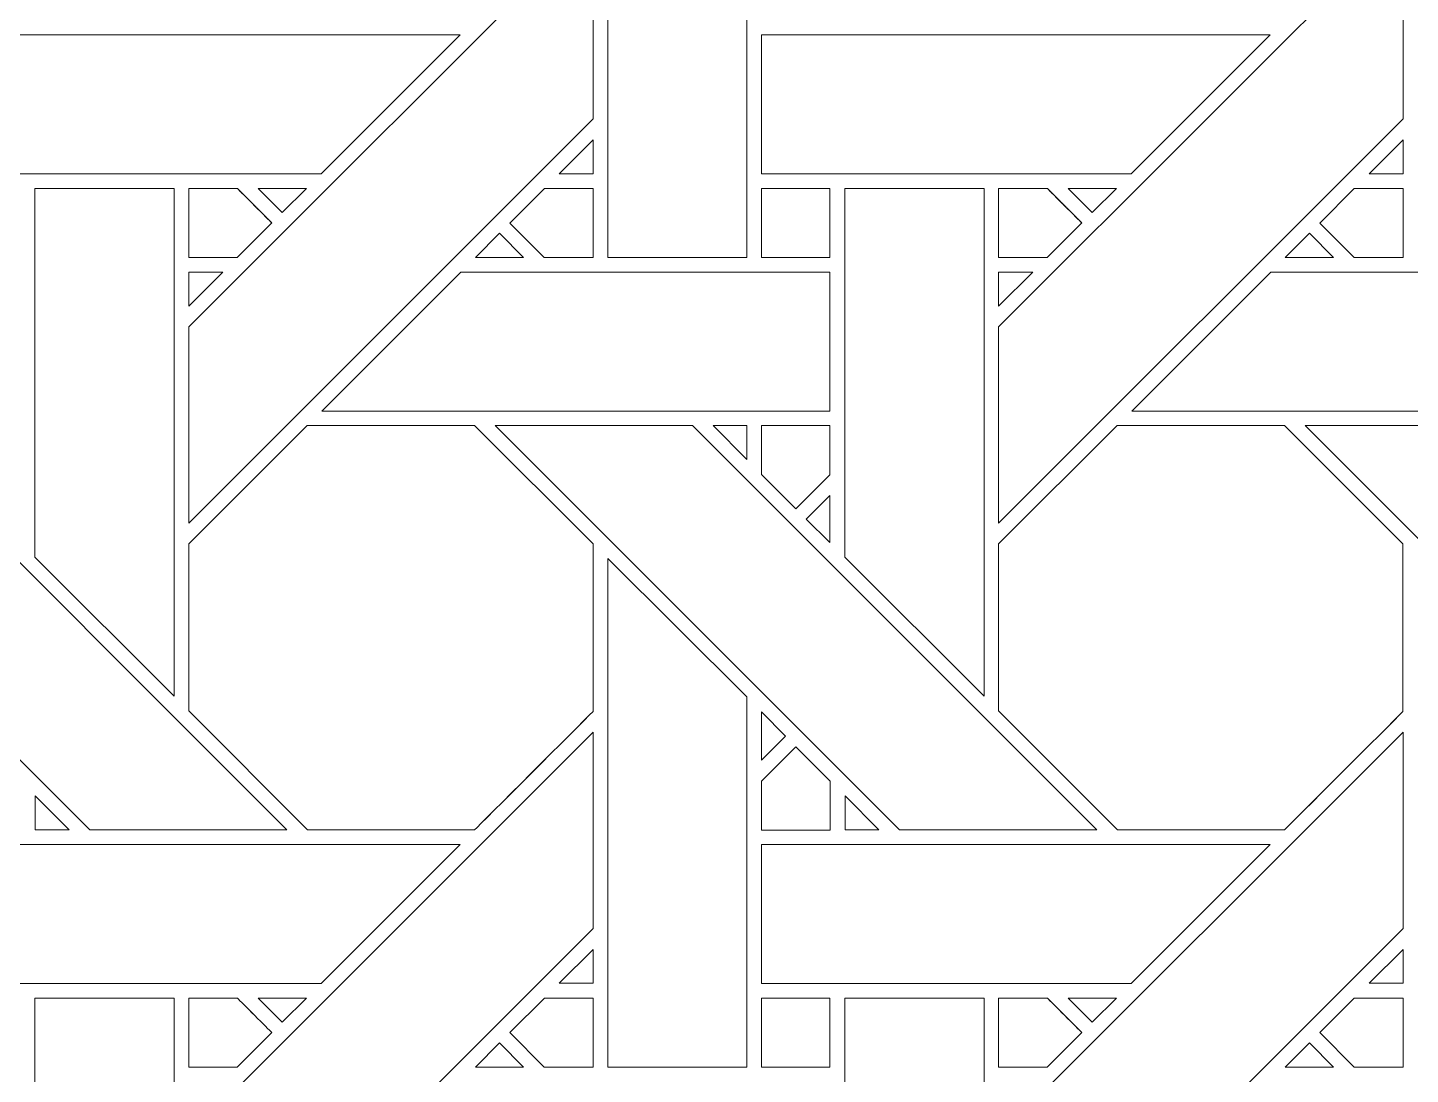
# Model space of a CAD drawing. Header units: inches. Extents: x 4.9 to 19.9, y 1.6 to 16.6.
# Drawn here: x 8.637 to 10.256, y 4.302 to 5.529 of the extents above; entities that cross this region are included whole.
import ezdxf

# ---------------------------------------------------------------- set-up
doc = ezdxf.new("R2010")
doc.units = ezdxf.units.IN
doc.header["$MEASUREMENT"] = 0
doc.layers.add('Design', color=7, linetype='Continuous', lineweight=0)

msp = doc.modelspace()

# ---------------------------------------------------------------- linework, layer by layer
at = {"layer": 'Design'}
for points, knots in [([(12.3829, 16.5948), (8.2407, 16.5948), (4.8829, 13.2369), (4.8829, 9.0948), (4.8829, 4.9526), (8.2407, 1.5948), (12.3829, 1.5948), (16.525, 1.5948), (19.8829, 4.9526), (19.8829, 9.0948), (19.8829, 13.2369), (16.525, 16.5948), (12.3829, 16.5948)], [0, 0, 0, 0, 1, 1, 1, 2, 2, 2, 3, 3, 3, 4, 4, 4, 4]), ([(12.3829, 15.6543), (8.7601, 15.6543), (5.8233, 12.7175), (5.8233, 9.0948), (5.8233, 5.472), (8.7601, 2.5353), (12.3829, 2.5353), (16.0056, 2.5353), (18.9424, 5.472), (18.9424, 9.0948), (18.9424, 12.7175), (16.0056, 15.6543), (12.3829, 15.6543)], [0, 0, 0, 0, 1, 1, 1, 2, 2, 2, 3, 3, 3, 4, 4, 4, 4]), ([(9.4791, 5.6932), (9.4791, 5.6932), (9.4791, 5.2595), (9.4791, 5.2595), (9.4791, 5.2595), (9.3163, 5.2595), (9.3163, 5.2595), (9.3163, 5.2595), (9.3163, 5.8553), (9.3163, 5.8553), (9.3163, 5.8553), (9.4791, 5.6932), (9.4791, 5.6932)], [0, 0, 0, 0, 1, 1, 1, 2, 2, 2, 3, 3, 3, 4, 4, 4, 4]), ([(8.8255, 5.1782), (8.8255, 5.1782), (9.2992, 5.6518), (9.2992, 5.6518), (9.2992, 5.6518), (9.2992, 5.4217), (9.2992, 5.4217), (9.2992, 5.4217), (8.8255, 4.9481), (8.8255, 4.9481), (8.8255, 4.9481), (8.8255, 5.1782), (8.8255, 5.1782)], [0, 0, 0, 0, 1, 1, 1, 2, 2, 2, 3, 3, 3, 4, 4, 4, 4]), ([(9.7742, 5.1782), (9.7742, 5.1782), (10.2479, 5.6518), (10.2479, 5.6518), (10.2479, 5.6518), (10.2479, 5.4217), (10.2479, 5.4217), (10.2479, 5.4217), (9.7742, 4.9481), (9.7742, 4.9481), (9.7742, 4.9481), (9.7742, 5.1782), (9.7742, 5.1782)], [0, 0, 0, 0, 1, 1, 1, 2, 2, 2, 3, 3, 3, 4, 4, 4, 4]), ([(8.5476, 5.3576), (8.5476, 5.3576), (8.5476, 5.5202), (8.5476, 5.5202), (8.5476, 5.5202), (9.1433, 5.5202), (9.1433, 5.5202), (9.1433, 5.5202), (8.9806, 5.3576), (8.9806, 5.3576), (8.9806, 5.3576), (8.5476, 5.3576), (8.5476, 5.3576)], [0, 0, 0, 0, 1, 1, 1, 2, 2, 2, 3, 3, 3, 4, 4, 4, 4]), ([(9.4964, 5.3576), (9.4964, 5.3576), (9.4964, 5.5202), (9.4964, 5.5202), (9.4964, 5.5202), (10.0921, 5.5202), (10.0921, 5.5202), (10.0921, 5.5202), (9.9293, 5.3576), (9.9293, 5.3576), (9.9293, 5.3576), (9.4964, 5.3576), (9.4964, 5.3576)], [0, 0, 0, 0, 1, 1, 1, 2, 2, 2, 3, 3, 3, 4, 4, 4, 4]), ([(9.2594, 5.3576), (9.2594, 5.3576), (9.2992, 5.3973), (9.2992, 5.3973), (9.2992, 5.3973), (9.2992, 5.3576), (9.2992, 5.3576), (9.2992, 5.3576), (9.2594, 5.3576), (9.2594, 5.3576)], [0, 0, 0, 0, 1, 1, 1, 2, 2, 2, 3, 3, 3, 3]), ([(10.2081, 5.3576), (10.2081, 5.3576), (10.2479, 5.3973), (10.2479, 5.3973), (10.2479, 5.3973), (10.2479, 5.3576), (10.2479, 5.3576), (10.2479, 5.3576), (10.2081, 5.3576), (10.2081, 5.3576)], [0, 0, 0, 0, 1, 1, 1, 2, 2, 2, 3, 3, 3, 3]), ([(8.8083, 5.3403), (8.8083, 5.3403), (8.8083, 4.7452), (8.8083, 4.7452), (8.8083, 4.7452), (8.6454, 4.9081), (8.6454, 4.9081), (8.6454, 4.9081), (8.6454, 5.3403), (8.6454, 5.3403), (8.6454, 5.3403), (8.8083, 5.3403), (8.8083, 5.3403)], [0, 0, 0, 0, 1, 1, 1, 2, 2, 2, 3, 3, 3, 4, 4, 4, 4]), ([(8.8825, 5.3403), (8.8877, 5.3351), (8.9184, 5.3043), (8.9228, 5.2999), (8.9228, 5.2999), (8.8824, 5.2595), (8.8824, 5.2595), (8.8824, 5.2595), (8.8255, 5.2595), (8.8255, 5.2595), (8.8255, 5.2595), (8.8255, 5.3403), (8.8255, 5.3403), (8.8255, 5.3403), (8.8825, 5.3403), (8.8825, 5.3403)], [0, 0, 0, 0, 1, 1, 1, 2, 2, 2, 3, 3, 3, 4, 4, 4, 5, 5, 5, 5]), ([(8.9228, 5.2999), (8.9228, 5.2999), (8.8824, 5.2595), (8.8824, 5.2595), (8.8824, 5.2595), (8.8255, 5.2595), (8.8255, 5.2595), (8.8255, 5.2595), (8.8255, 5.3403), (8.8255, 5.3403), (8.8255, 5.3403), (8.8825, 5.3403), (8.8825, 5.3403), (8.8879, 5.3349), (8.9187, 5.3041), (8.9228, 5.2999)], [0, 0, 0, 0, 1, 1, 1, 2, 2, 2, 3, 3, 3, 4, 4, 4, 5, 5, 5, 5]), ([(8.9069, 5.3403), (8.9069, 5.3403), (8.9634, 5.3403), (8.9634, 5.3403), (8.9634, 5.3403), (8.9351, 5.3121), (8.9351, 5.3121), (8.9351, 5.3121), (8.9069, 5.3403), (8.9069, 5.3403)], [0, 0, 0, 0, 1, 1, 1, 2, 2, 2, 3, 3, 3, 3]), ([(9.242, 5.2595), (9.242, 5.2595), (9.2017, 5.2998), (9.2017, 5.2998), (9.2017, 5.2998), (9.2421, 5.3403), (9.2421, 5.3403), (9.2421, 5.3403), (9.2991, 5.3403), (9.2991, 5.3403), (9.2991, 5.3403), (9.2991, 5.2595), (9.2991, 5.2595), (9.2991, 5.2595), (9.242, 5.2595), (9.242, 5.2595)], [0, 0, 0, 0, 1, 1, 1, 2, 2, 2, 3, 3, 3, 4, 4, 4, 5, 5, 5, 5]), ([(9.2017, 5.2998), (9.2017, 5.2998), (9.2421, 5.3403), (9.2421, 5.3403), (9.2421, 5.3403), (9.2991, 5.3403), (9.2991, 5.3403), (9.2991, 5.3403), (9.2991, 5.2595), (9.2991, 5.2595), (9.2991, 5.2595), (9.242, 5.2595), (9.242, 5.2595), (9.242, 5.2595), (9.2017, 5.2998), (9.2017, 5.2998)], [0, 0, 0, 0, 1, 1, 1, 2, 2, 2, 3, 3, 3, 4, 4, 4, 5, 5, 5, 5]), ([(9.4963, 5.3403), (9.4963, 5.3403), (9.5766, 5.3403), (9.5766, 5.3403), (9.5766, 5.3403), (9.5766, 5.2595), (9.5766, 5.2595), (9.5766, 5.2595), (9.4963, 5.2595), (9.4963, 5.2595), (9.4963, 5.2595), (9.4963, 5.3403), (9.4963, 5.3403)], [0, 0, 0, 0, 1, 1, 1, 2, 2, 2, 3, 3, 3, 4, 4, 4, 4]), ([(9.4963, 5.3403), (9.4963, 5.3403), (9.5766, 5.3403), (9.5766, 5.3403), (9.5766, 5.3403), (9.5766, 5.2595), (9.5766, 5.2595), (9.5766, 5.2595), (9.4963, 5.2595), (9.4963, 5.2595), (9.4963, 5.2595), (9.4963, 5.3403), (9.4963, 5.3403)], [0, 0, 0, 0, 1, 1, 1, 2, 2, 2, 3, 3, 3, 4, 4, 4, 4]), ([(9.7571, 5.3403), (9.7571, 5.3403), (9.7571, 4.7452), (9.7571, 4.7452), (9.7571, 4.7452), (9.5942, 4.9081), (9.5942, 4.9081), (9.5942, 4.9081), (9.5942, 5.3403), (9.5942, 5.3403), (9.5942, 5.3403), (9.7571, 5.3403), (9.7571, 5.3403)], [0, 0, 0, 0, 1, 1, 1, 2, 2, 2, 3, 3, 3, 4, 4, 4, 4]), ([(9.8313, 5.3403), (9.8364, 5.3351), (9.8672, 5.3043), (9.8716, 5.2999), (9.8716, 5.2999), (9.8312, 5.2595), (9.8312, 5.2595), (9.8312, 5.2595), (9.7742, 5.2595), (9.7742, 5.2595), (9.7742, 5.2595), (9.7742, 5.3403), (9.7742, 5.3403), (9.7742, 5.3403), (9.8313, 5.3403), (9.8313, 5.3403)], [0, 0, 0, 0, 1, 1, 1, 2, 2, 2, 3, 3, 3, 4, 4, 4, 5, 5, 5, 5]), ([(9.7742, 5.3403), (9.7742, 5.3403), (9.8313, 5.3403), (9.8313, 5.3403), (9.8366, 5.3349), (9.8674, 5.3041), (9.8716, 5.2999), (9.8716, 5.2999), (9.8312, 5.2595), (9.8312, 5.2595), (9.8312, 5.2595), (9.7742, 5.2595), (9.7742, 5.2595), (9.7742, 5.2595), (9.7742, 5.3403), (9.7742, 5.3403)], [0, 0, 0, 0, 1, 1, 1, 2, 2, 2, 3, 3, 3, 4, 4, 4, 5, 5, 5, 5]), ([(9.9121, 5.3403), (9.9121, 5.3403), (9.8838, 5.3121), (9.8838, 5.3121), (9.8838, 5.3121), (9.8556, 5.3403), (9.8556, 5.3403), (9.8556, 5.3403), (9.9121, 5.3403), (9.9121, 5.3403)], [0, 0, 0, 0, 1, 1, 1, 2, 2, 2, 3, 3, 3, 3]), ([(10.2479, 5.3403), (10.2479, 5.3403), (10.2479, 5.2595), (10.2479, 5.2595), (10.2479, 5.2595), (10.1907, 5.2595), (10.1907, 5.2595), (10.1907, 5.2595), (10.1504, 5.2998), (10.1504, 5.2998), (10.1504, 5.2998), (10.1908, 5.3403), (10.1908, 5.3403), (10.1908, 5.3403), (10.2479, 5.3403), (10.2479, 5.3403)], [0, 0, 0, 0, 1, 1, 1, 2, 2, 2, 3, 3, 3, 4, 4, 4, 5, 5, 5, 5]), ([(10.1504, 5.2998), (10.1504, 5.2998), (10.1908, 5.3403), (10.1908, 5.3403), (10.1908, 5.3403), (10.2479, 5.3403), (10.2479, 5.3403), (10.2479, 5.3403), (10.2479, 5.2595), (10.2479, 5.2595), (10.2479, 5.2595), (10.1907, 5.2595), (10.1907, 5.2595), (10.1907, 5.2595), (10.1504, 5.2998), (10.1504, 5.2998)], [0, 0, 0, 0, 1, 1, 1, 2, 2, 2, 3, 3, 3, 4, 4, 4, 5, 5, 5, 5]), ([(9.2178, 5.2595), (9.2178, 5.2595), (9.1613, 5.2595), (9.1613, 5.2595), (9.1613, 5.2595), (9.1896, 5.2878), (9.1896, 5.2878), (9.1896, 5.2878), (9.2178, 5.2595), (9.2178, 5.2595)], [0, 0, 0, 0, 1, 1, 1, 2, 2, 2, 3, 3, 3, 3]), ([(10.1666, 5.2595), (10.1666, 5.2595), (10.11, 5.2595), (10.11, 5.2595), (10.11, 5.2595), (10.1383, 5.2878), (10.1383, 5.2878), (10.1383, 5.2878), (10.1666, 5.2595), (10.1666, 5.2595)], [0, 0, 0, 0, 1, 1, 1, 2, 2, 2, 3, 3, 3, 3]), ([(8.8653, 5.2424), (8.8653, 5.2424), (8.8255, 5.2025), (8.8255, 5.2025), (8.8255, 5.2025), (8.8255, 5.2424), (8.8255, 5.2424), (8.8255, 5.2424), (8.8653, 5.2424), (8.8653, 5.2424)], [0, 0, 0, 0, 1, 1, 1, 2, 2, 2, 3, 3, 3, 3]), ([(9.1442, 5.2424), (9.1442, 5.2424), (9.5766, 5.2424), (9.5766, 5.2424), (9.5766, 5.2424), (9.5766, 5.0795), (9.5766, 5.0795), (9.5766, 5.0795), (8.9813, 5.0795), (8.9813, 5.0795), (8.9813, 5.0795), (9.1442, 5.2424), (9.1442, 5.2424)], [0, 0, 0, 0, 1, 1, 1, 2, 2, 2, 3, 3, 3, 4, 4, 4, 4]), ([(9.8141, 5.2424), (9.8141, 5.2424), (9.7742, 5.2025), (9.7742, 5.2025), (9.7742, 5.2025), (9.7742, 5.2424), (9.7742, 5.2424), (9.7742, 5.2424), (9.8141, 5.2424), (9.8141, 5.2424)], [0, 0, 0, 0, 1, 1, 1, 2, 2, 2, 3, 3, 3, 3]), ([(9.9301, 5.0795), (9.9301, 5.0795), (10.0929, 5.2424), (10.0929, 5.2424), (10.0929, 5.2424), (10.5253, 5.2424), (10.5253, 5.2424), (10.5253, 5.2424), (10.5253, 5.0795), (10.5253, 5.0795), (10.5253, 5.0795), (9.9301, 5.0795), (9.9301, 5.0795)], [0, 0, 0, 0, 1, 1, 1, 2, 2, 2, 3, 3, 3, 4, 4, 4, 4]), ([(8.2359, 5.0624), (8.2359, 5.0624), (8.4669, 5.0624), (8.4669, 5.0624), (8.4669, 5.0624), (8.9405, 4.5888), (8.9405, 4.5888), (8.9405, 4.5888), (8.7095, 4.5888), (8.7095, 4.5888), (8.7095, 4.5888), (8.2359, 5.0624), (8.2359, 5.0624)], [0, 0, 0, 0, 1, 1, 1, 2, 2, 2, 3, 3, 3, 4, 4, 4, 4]), ([(8.9642, 5.0624), (8.9642, 5.0624), (9.1604, 5.0624), (9.1604, 5.0624), (9.1604, 5.0624), (9.2991, 4.9237), (9.2991, 4.9237), (9.2991, 4.9237), (9.2991, 4.7274), (9.2991, 4.7274), (9.2813, 4.7095), (9.1694, 4.5978), (9.1604, 4.5888), (9.1604, 4.5888), (8.9647, 4.5888), (8.9647, 4.5888), (8.9647, 4.5888), (8.8255, 4.728), (8.8255, 4.728), (8.8255, 4.728), (8.8255, 4.9237), (8.8255, 4.9237), (8.8255, 4.9237), (8.9642, 5.0624), (8.9642, 5.0624)], [0, 0, 0, 0, 1, 1, 1, 2, 2, 2, 3, 3, 3, 4, 4, 4, 5, 5, 5, 6, 6, 6, 7, 7, 7, 8, 8, 8, 8]), ([(8.8255, 4.9237), (8.8255, 4.9237), (8.9642, 5.0624), (8.9642, 5.0624), (8.9642, 5.0624), (9.1604, 5.0624), (9.1604, 5.0624), (9.1604, 5.0624), (9.2991, 4.9237), (9.2991, 4.9237), (9.2991, 4.9237), (9.2991, 4.7274), (9.2991, 4.7274), (9.2812, 4.7094), (9.1693, 4.5977), (9.1604, 4.5888), (9.1604, 4.5888), (8.9647, 4.5888), (8.9647, 4.5888), (8.9647, 4.5888), (8.8255, 4.728), (8.8255, 4.728), (8.8255, 4.728), (8.8255, 4.9237), (8.8255, 4.9237)], [0, 0, 0, 0, 1, 1, 1, 2, 2, 2, 3, 3, 3, 4, 4, 4, 5, 5, 5, 6, 6, 6, 7, 7, 7, 8, 8, 8, 8]), ([(9.1846, 5.0624), (9.1846, 5.0624), (9.4156, 5.0624), (9.4156, 5.0624), (9.4156, 5.0624), (9.8892, 4.5888), (9.8892, 4.5888), (9.8892, 4.5888), (9.6582, 4.5888), (9.6582, 4.5888), (9.6582, 4.5888), (9.1846, 5.0624), (9.1846, 5.0624)], [0, 0, 0, 0, 1, 1, 1, 2, 2, 2, 3, 3, 3, 4, 4, 4, 4]), ([(9.4791, 5.0624), (9.4791, 5.0624), (9.4791, 5.0226), (9.4791, 5.0226), (9.4791, 5.0226), (9.4397, 5.0624), (9.4397, 5.0624), (9.4397, 5.0624), (9.4791, 5.0624), (9.4791, 5.0624)], [0, 0, 0, 0, 1, 1, 1, 2, 2, 2, 3, 3, 3, 3]), ([(9.5766, 5.0624), (9.5766, 5.0624), (9.5766, 5.0048), (9.5766, 5.0048), (9.5766, 5.0048), (9.5366, 4.9648), (9.5366, 4.9648), (9.5366, 4.9648), (9.4963, 5.0052), (9.4963, 5.0052), (9.4963, 5.0052), (9.4963, 5.0624), (9.4963, 5.0624), (9.4963, 5.0624), (9.5766, 5.0624), (9.5766, 5.0624)], [0, 0, 0, 0, 1, 1, 1, 2, 2, 2, 3, 3, 3, 4, 4, 4, 5, 5, 5, 5]), ([(9.5366, 4.9648), (9.5366, 4.9648), (9.4963, 5.0052), (9.4963, 5.0052), (9.4963, 5.0052), (9.4963, 5.0624), (9.4963, 5.0624), (9.4963, 5.0624), (9.5766, 5.0624), (9.5766, 5.0624), (9.5766, 5.0624), (9.5766, 5.0048), (9.5766, 5.0048), (9.5766, 5.0048), (9.5366, 4.9648), (9.5366, 4.9648)], [0, 0, 0, 0, 1, 1, 1, 2, 2, 2, 3, 3, 3, 4, 4, 4, 5, 5, 5, 5]), ([(9.9129, 5.0624), (9.9129, 5.0624), (10.1091, 5.0624), (10.1091, 5.0624), (10.1091, 5.0624), (10.2478, 4.9237), (10.2478, 4.9237), (10.2478, 4.9237), (10.2478, 4.7274), (10.2478, 4.7274), (10.23, 4.7095), (10.1181, 4.5978), (10.1091, 4.5888), (10.1091, 4.5888), (9.9134, 4.5888), (9.9134, 4.5888), (9.9134, 4.5888), (9.7742, 4.728), (9.7742, 4.728), (9.7742, 4.728), (9.7742, 4.9237), (9.7742, 4.9237), (9.7742, 4.9237), (9.9129, 5.0624), (9.9129, 5.0624)], [0, 0, 0, 0, 1, 1, 1, 2, 2, 2, 3, 3, 3, 4, 4, 4, 5, 5, 5, 6, 6, 6, 7, 7, 7, 8, 8, 8, 8]), ([(9.7742, 4.728), (9.7742, 4.728), (9.7742, 4.9237), (9.7742, 4.9237), (9.7742, 4.9237), (9.9129, 5.0624), (9.9129, 5.0624), (9.9129, 5.0624), (10.1091, 5.0624), (10.1091, 5.0624), (10.1091, 5.0624), (10.2478, 4.9237), (10.2478, 4.9237), (10.2478, 4.9237), (10.2478, 4.7274), (10.2478, 4.7274), (10.2299, 4.7094), (10.118, 4.5977), (10.1091, 4.5888), (10.1091, 4.5888), (9.9134, 4.5888), (9.9134, 4.5888), (9.9134, 4.5888), (9.7742, 4.728), (9.7742, 4.728)], [0, 0, 0, 0, 1, 1, 1, 2, 2, 2, 3, 3, 3, 4, 4, 4, 5, 5, 5, 6, 6, 6, 7, 7, 7, 8, 8, 8, 8]), ([(10.1334, 5.0624), (10.1334, 5.0624), (10.3643, 5.0624), (10.3643, 5.0624), (10.3643, 5.0624), (10.838, 4.5888), (10.838, 4.5888), (10.838, 4.5888), (10.6069, 4.5888), (10.6069, 4.5888), (10.6069, 4.5888), (10.1334, 5.0624), (10.1334, 5.0624)], [0, 0, 0, 0, 1, 1, 1, 2, 2, 2, 3, 3, 3, 4, 4, 4, 4]), ([(9.5766, 4.9806), (9.5766, 4.9806), (9.5766, 4.9254), (9.5766, 4.9254), (9.5766, 4.9254), (9.5488, 4.9528), (9.5488, 4.9528), (9.5488, 4.9528), (9.5766, 4.9806), (9.5766, 4.9806)], [0, 0, 0, 0, 1, 1, 1, 2, 2, 2, 3, 3, 3, 3]), ([(9.4791, 4.7444), (9.4791, 4.7444), (9.4791, 4.3108), (9.4791, 4.3108), (9.4791, 4.3108), (9.3163, 4.3108), (9.3163, 4.3108), (9.3163, 4.3108), (9.3163, 4.9066), (9.3163, 4.9066), (9.3163, 4.9066), (9.4791, 4.7444), (9.4791, 4.7444)], [0, 0, 0, 0, 1, 1, 1, 2, 2, 2, 3, 3, 3, 4, 4, 4, 4]), ([(9.4964, 4.6702), (9.4964, 4.6702), (9.4964, 4.727), (9.4964, 4.727), (9.4964, 4.727), (9.5246, 4.6984), (9.5246, 4.6984), (9.5246, 4.6984), (9.4964, 4.6702), (9.4964, 4.6702)], [0, 0, 0, 0, 1, 1, 1, 2, 2, 2, 3, 3, 3, 3]), ([(8.8255, 4.2294), (8.8255, 4.2294), (9.2992, 4.703), (9.2992, 4.703), (9.2992, 4.703), (9.2992, 4.473), (9.2992, 4.473), (9.2992, 4.473), (8.8255, 3.9994), (8.8255, 3.9994), (8.8255, 3.9994), (8.8255, 4.2294), (8.8255, 4.2294)], [0, 0, 0, 0, 1, 1, 1, 2, 2, 2, 3, 3, 3, 4, 4, 4, 4]), ([(9.7742, 4.2294), (9.7742, 4.2294), (10.2479, 4.703), (10.2479, 4.703), (10.2479, 4.703), (10.2479, 4.473), (10.2479, 4.473), (10.2479, 4.473), (9.7742, 3.9994), (9.7742, 3.9994), (9.7742, 3.9994), (9.7742, 4.2294), (9.7742, 4.2294)], [0, 0, 0, 0, 1, 1, 1, 2, 2, 2, 3, 3, 3, 4, 4, 4, 4]), ([(9.4963, 4.5885), (9.4963, 4.5885), (9.4963, 4.6458), (9.4963, 4.6458), (9.4963, 4.6458), (9.5367, 4.6861), (9.5367, 4.6861), (9.5367, 4.6861), (9.577, 4.6458), (9.577, 4.6458), (9.577, 4.6458), (9.577, 4.5885), (9.577, 4.5885), (9.577, 4.5885), (9.4963, 4.5885), (9.4963, 4.5885)], [0, 0, 0, 0, 1, 1, 1, 2, 2, 2, 3, 3, 3, 4, 4, 4, 5, 5, 5, 5]), ([(9.5367, 4.6861), (9.5367, 4.6861), (9.577, 4.6458), (9.577, 4.6458), (9.577, 4.6458), (9.577, 4.5885), (9.577, 4.5885), (9.577, 4.5885), (9.4963, 4.5885), (9.4963, 4.5885), (9.4963, 4.5885), (9.4963, 4.6458), (9.4963, 4.6458), (9.4963, 4.6458), (9.5367, 4.6861), (9.5367, 4.6861)], [0, 0, 0, 0, 1, 1, 1, 2, 2, 2, 3, 3, 3, 4, 4, 4, 5, 5, 5, 5]), ([(8.6853, 4.5888), (8.6853, 4.5888), (8.6455, 4.5888), (8.6455, 4.5888), (8.6455, 4.5888), (8.6455, 4.6286), (8.6455, 4.6286), (8.6455, 4.6286), (8.6853, 4.5888), (8.6853, 4.5888)], [0, 0, 0, 0, 1, 1, 1, 2, 2, 2, 3, 3, 3, 3]), ([(9.634, 4.5888), (9.634, 4.5888), (9.5943, 4.5888), (9.5943, 4.5888), (9.5943, 4.5888), (9.5943, 4.6286), (9.5943, 4.6286), (9.5943, 4.6286), (9.634, 4.5888), (9.634, 4.5888)], [0, 0, 0, 0, 1, 1, 1, 2, 2, 2, 3, 3, 3, 3]), ([(8.5476, 4.4088), (8.5476, 4.4088), (8.5476, 4.5715), (8.5476, 4.5715), (8.5476, 4.5715), (9.1433, 4.5715), (9.1433, 4.5715), (9.1433, 4.5715), (8.9806, 4.4088), (8.9806, 4.4088), (8.9806, 4.4088), (8.5476, 4.4088), (8.5476, 4.4088)], [0, 0, 0, 0, 1, 1, 1, 2, 2, 2, 3, 3, 3, 4, 4, 4, 4]), ([(9.4964, 4.4088), (9.4964, 4.4088), (9.4964, 4.5715), (9.4964, 4.5715), (9.4964, 4.5715), (10.0921, 4.5715), (10.0921, 4.5715), (10.0921, 4.5715), (9.9293, 4.4088), (9.9293, 4.4088), (9.9293, 4.4088), (9.4964, 4.4088), (9.4964, 4.4088)], [0, 0, 0, 0, 1, 1, 1, 2, 2, 2, 3, 3, 3, 4, 4, 4, 4]), ([(9.2594, 4.4089), (9.2594, 4.4089), (9.2992, 4.4486), (9.2992, 4.4486), (9.2992, 4.4486), (9.2992, 4.4089), (9.2992, 4.4089), (9.2992, 4.4089), (9.2594, 4.4089), (9.2594, 4.4089)], [0, 0, 0, 0, 1, 1, 1, 2, 2, 2, 3, 3, 3, 3]), ([(10.2081, 4.4089), (10.2081, 4.4089), (10.2479, 4.4486), (10.2479, 4.4486), (10.2479, 4.4486), (10.2479, 4.4089), (10.2479, 4.4089), (10.2479, 4.4089), (10.2081, 4.4089), (10.2081, 4.4089)], [0, 0, 0, 0, 1, 1, 1, 2, 2, 2, 3, 3, 3, 3]), ([(8.8083, 4.3916), (8.8083, 4.3916), (8.8083, 3.7964), (8.8083, 3.7964), (8.8083, 3.7964), (8.6454, 3.9594), (8.6454, 3.9594), (8.6454, 3.9594), (8.6454, 4.3916), (8.6454, 4.3916), (8.6454, 4.3916), (8.8083, 4.3916), (8.8083, 4.3916)], [0, 0, 0, 0, 1, 1, 1, 2, 2, 2, 3, 3, 3, 4, 4, 4, 4]), ([(8.8825, 4.3915), (8.8877, 4.3864), (8.9184, 4.3556), (8.9228, 4.3512), (8.9228, 4.3512), (8.8824, 4.3107), (8.8824, 4.3107), (8.8824, 4.3107), (8.8255, 4.3107), (8.8255, 4.3107), (8.8255, 4.3107), (8.8255, 4.3915), (8.8255, 4.3915), (8.8255, 4.3915), (8.8825, 4.3915), (8.8825, 4.3915)], [0, 0, 0, 0, 1, 1, 1, 2, 2, 2, 3, 3, 3, 4, 4, 4, 5, 5, 5, 5]), ([(8.9228, 4.3512), (8.9228, 4.3512), (8.8824, 4.3107), (8.8824, 4.3107), (8.8824, 4.3107), (8.8255, 4.3107), (8.8255, 4.3107), (8.8255, 4.3107), (8.8255, 4.3915), (8.8255, 4.3915), (8.8255, 4.3915), (8.8825, 4.3915), (8.8825, 4.3915), (8.8876, 4.3864), (8.9184, 4.3556), (8.9228, 4.3512)], [0, 0, 0, 0, 1, 1, 1, 2, 2, 2, 3, 3, 3, 4, 4, 4, 5, 5, 5, 5]), ([(8.9069, 4.3916), (8.9069, 4.3916), (8.9634, 4.3916), (8.9634, 4.3916), (8.9634, 4.3916), (8.9351, 4.3634), (8.9351, 4.3634), (8.9351, 4.3634), (8.9069, 4.3916), (8.9069, 4.3916)], [0, 0, 0, 0, 1, 1, 1, 2, 2, 2, 3, 3, 3, 3]), ([(9.242, 4.3107), (9.242, 4.3107), (9.2017, 4.3511), (9.2017, 4.3511), (9.2017, 4.3511), (9.2421, 4.3915), (9.2421, 4.3915), (9.2421, 4.3915), (9.2991, 4.3915), (9.2991, 4.3915), (9.2991, 4.3915), (9.2991, 4.3107), (9.2991, 4.3107), (9.2991, 4.3107), (9.242, 4.3107), (9.242, 4.3107)], [0, 0, 0, 0, 1, 1, 1, 2, 2, 2, 3, 3, 3, 4, 4, 4, 5, 5, 5, 5]), ([(9.2017, 4.3511), (9.2017, 4.3511), (9.2421, 4.3915), (9.2421, 4.3915), (9.2421, 4.3915), (9.2991, 4.3915), (9.2991, 4.3915), (9.2991, 4.3915), (9.2991, 4.3107), (9.2991, 4.3107), (9.2991, 4.3107), (9.242, 4.3107), (9.242, 4.3107), (9.242, 4.3107), (9.2017, 4.3511), (9.2017, 4.3511)], [0, 0, 0, 0, 1, 1, 1, 2, 2, 2, 3, 3, 3, 4, 4, 4, 5, 5, 5, 5]), ([(9.4963, 4.3915), (9.4963, 4.3915), (9.5766, 4.3915), (9.5766, 4.3915), (9.5766, 4.3915), (9.5766, 4.3107), (9.5766, 4.3107), (9.5766, 4.3107), (9.4963, 4.3107), (9.4963, 4.3107), (9.4963, 4.3107), (9.4963, 4.3915), (9.4963, 4.3915)], [0, 0, 0, 0, 1, 1, 1, 2, 2, 2, 3, 3, 3, 4, 4, 4, 4]), ([(9.5766, 4.3915), (9.5766, 4.3915), (9.5766, 4.3107), (9.5766, 4.3107), (9.5766, 4.3107), (9.4963, 4.3107), (9.4963, 4.3107), (9.4963, 4.3107), (9.4963, 4.3915), (9.4963, 4.3915), (9.4963, 4.3915), (9.5766, 4.3915), (9.5766, 4.3915)], [0, 0, 0, 0, 1, 1, 1, 2, 2, 2, 3, 3, 3, 4, 4, 4, 4]), ([(9.7571, 4.3916), (9.7571, 4.3916), (9.7571, 3.7964), (9.7571, 3.7964), (9.7571, 3.7964), (9.5942, 3.9594), (9.5942, 3.9594), (9.5942, 3.9594), (9.5942, 4.3916), (9.5942, 4.3916), (9.5942, 4.3916), (9.7571, 4.3916), (9.7571, 4.3916)], [0, 0, 0, 0, 1, 1, 1, 2, 2, 2, 3, 3, 3, 4, 4, 4, 4]), ([(9.8313, 4.3915), (9.8364, 4.3864), (9.8672, 4.3556), (9.8716, 4.3512), (9.8716, 4.3512), (9.8312, 4.3107), (9.8312, 4.3107), (9.8312, 4.3107), (9.7742, 4.3107), (9.7742, 4.3107), (9.7742, 4.3107), (9.7742, 4.3915), (9.7742, 4.3915), (9.7742, 4.3915), (9.8313, 4.3915), (9.8313, 4.3915)], [0, 0, 0, 0, 1, 1, 1, 2, 2, 2, 3, 3, 3, 4, 4, 4, 5, 5, 5, 5]), ([(9.7742, 4.3915), (9.7742, 4.3915), (9.8313, 4.3915), (9.8313, 4.3915), (9.8313, 4.3915), (9.8716, 4.3512), (9.8716, 4.3512), (9.8716, 4.3512), (9.8312, 4.3107), (9.8312, 4.3107), (9.8312, 4.3107), (9.7742, 4.3107), (9.7742, 4.3107), (9.7742, 4.3107), (9.7742, 4.3915), (9.7742, 4.3915)], [0, 0, 0, 0, 1, 1, 1, 2, 2, 2, 3, 3, 3, 4, 4, 4, 5, 5, 5, 5]), ([(9.9121, 4.3916), (9.9121, 4.3916), (9.8838, 4.3634), (9.8838, 4.3634), (9.8838, 4.3634), (9.8556, 4.3916), (9.8556, 4.3916), (9.8556, 4.3916), (9.9121, 4.3916), (9.9121, 4.3916)], [0, 0, 0, 0, 1, 1, 1, 2, 2, 2, 3, 3, 3, 3]), ([(10.2479, 4.3915), (10.2479, 4.3915), (10.2479, 4.3107), (10.2479, 4.3107), (10.2479, 4.3107), (10.1907, 4.3107), (10.1907, 4.3107), (10.1907, 4.3107), (10.1504, 4.3511), (10.1504, 4.3511), (10.1504, 4.3511), (10.1908, 4.3915), (10.1908, 4.3915), (10.1908, 4.3915), (10.2479, 4.3915), (10.2479, 4.3915)], [0, 0, 0, 0, 1, 1, 1, 2, 2, 2, 3, 3, 3, 4, 4, 4, 5, 5, 5, 5]), ([(10.1504, 4.3511), (10.1504, 4.3511), (10.1908, 4.3915), (10.1908, 4.3915), (10.1908, 4.3915), (10.2479, 4.3915), (10.2479, 4.3915), (10.2479, 4.3915), (10.2479, 4.3107), (10.2479, 4.3107), (10.2479, 4.3107), (10.1907, 4.3107), (10.1907, 4.3107), (10.1907, 4.3107), (10.1504, 4.3511), (10.1504, 4.3511)], [0, 0, 0, 0, 1, 1, 1, 2, 2, 2, 3, 3, 3, 4, 4, 4, 5, 5, 5, 5]), ([(9.2178, 4.3108), (9.2178, 4.3108), (9.1613, 4.3108), (9.1613, 4.3108), (9.1613, 4.3108), (9.1896, 4.339), (9.1896, 4.339), (9.1896, 4.339), (9.2178, 4.3108), (9.2178, 4.3108)], [0, 0, 0, 0, 1, 1, 1, 2, 2, 2, 3, 3, 3, 3]), ([(10.1666, 4.3108), (10.1666, 4.3108), (10.11, 4.3108), (10.11, 4.3108), (10.11, 4.3108), (10.1383, 4.339), (10.1383, 4.339), (10.1383, 4.339), (10.1666, 4.3108), (10.1666, 4.3108)], [0, 0, 0, 0, 1, 1, 1, 2, 2, 2, 3, 3, 3, 3])]:
    msp.add_open_spline(points, degree=3, knots=knots, dxfattribs=at)

doc.saveas('drawing.dxf')
